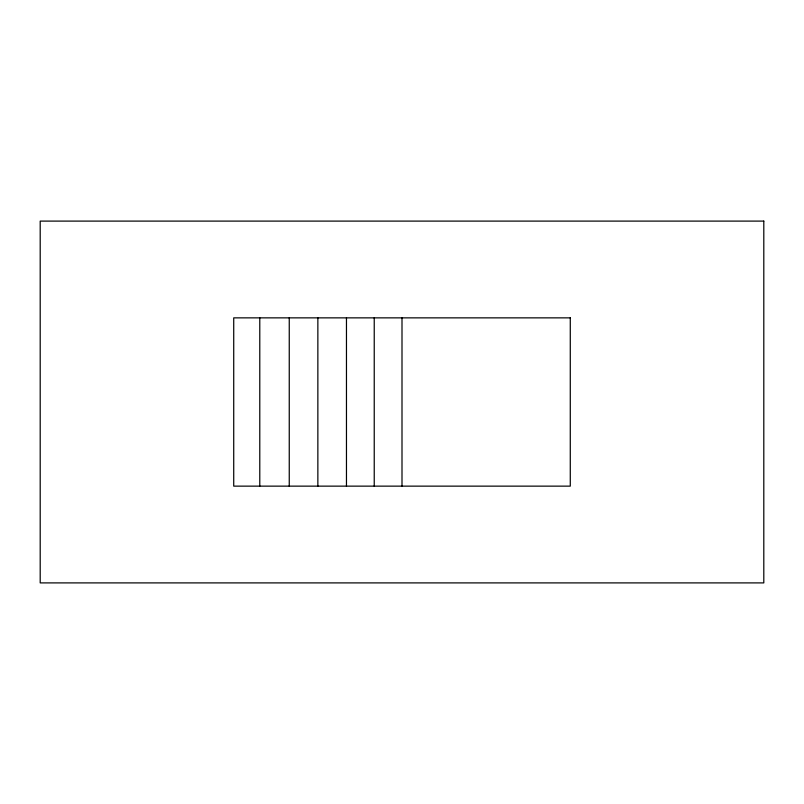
<?xml version="1.0" encoding="UTF-8"?>
<svg xmlns="http://www.w3.org/2000/svg" width="804" height="804" viewBox="0 0 804 804"><rect width="100%" height="100%" fill="white"/><g stroke="black" fill="none" stroke-linecap="round" stroke-linejoin="round"><path stroke-width="1.21" d="M402 317.861L402 486.139M374.232 317.861L374.232 486.139M346.464 317.861L346.464 486.139M317.861 317.861L317.861 486.139M289.249 317.861L289.249 486.139M259.782 317.861L259.782 486.139M763.8 221.1L40.2 221.1L40.2 582.9L763.8 582.9L763.8 221.1M570.277 317.861L233.723 317.861L233.723 486.139L570.277 486.139L570.277 317.861"/></g></svg>
